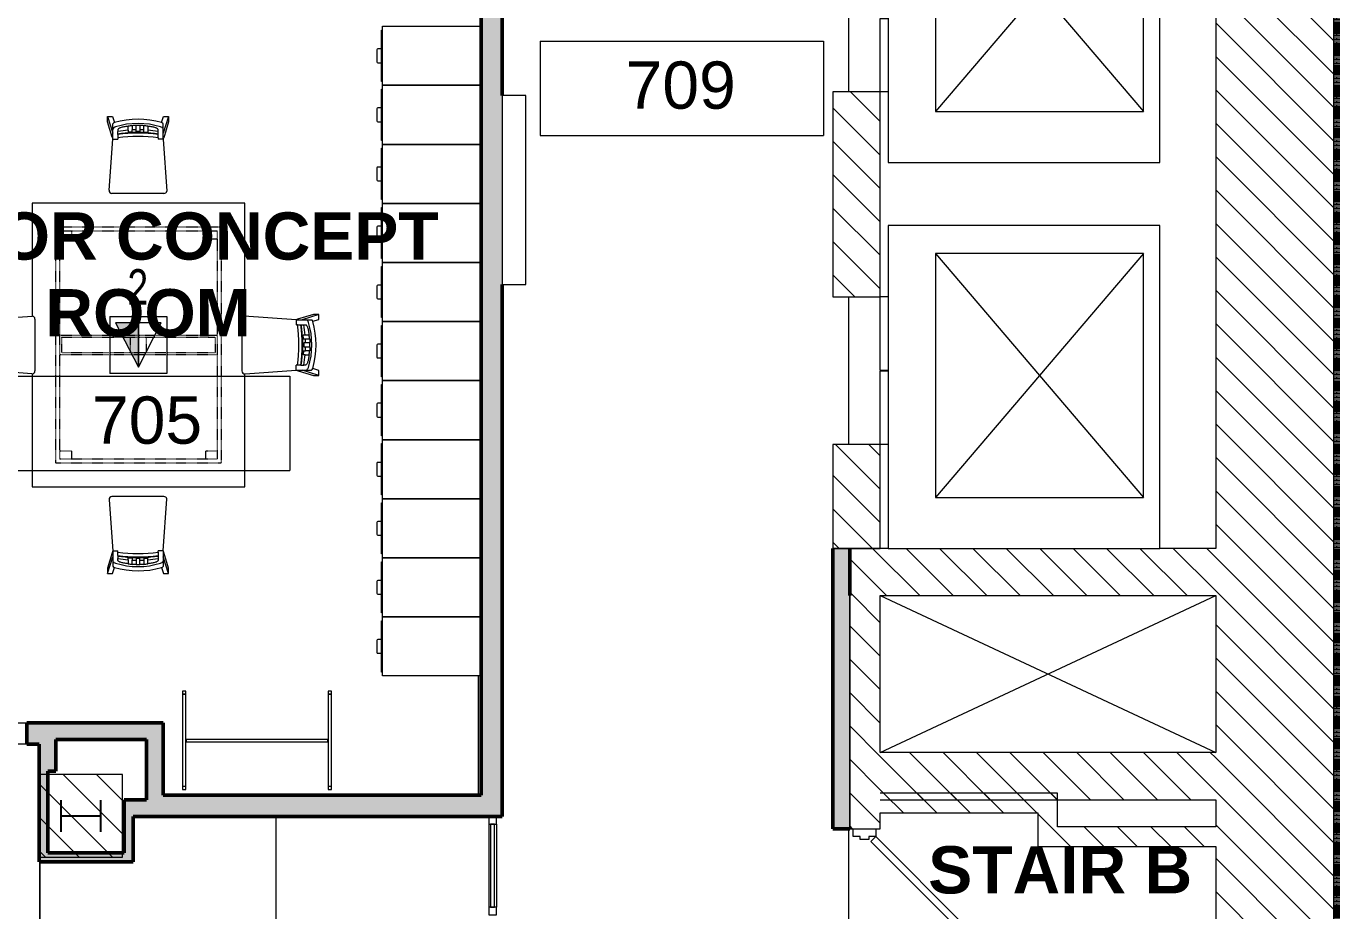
# Model space of a CAD drawing. Header units: inches. Extents: x -897 to 1409, y -1054 to 924.
# Drawn here: x 601.2 to 934.1, y -0.3 to 224.3 of the extents above; entities that cross this region are included whole.
import ezdxf

# ---------------------------------------------------------------- set-up
doc = ezdxf.new("R2010")
doc.units = ezdxf.units.IN
doc.header["$MEASUREMENT"] = 0
for name, pattern in [('Dash', [0.25, 0.125, -0.125]), ('Dash_2_', [0.25, 0.125, -0.125]), ('Double Dash 3_8_', [1, 0.375, -0.125, 0.125, -0.125, 0.125, -0.125]), ('Double Dash 3_8__2_', [1, 0.375, -0.125, 0.125, -0.125, 0.125, -0.125])]:
    doc.linetypes.add(name, pattern=pattern)
for name, color, linetype, lineweight in [('A-ANNO-NOTE', 131, 'Continuous', 9), ('A-AREA-IDEN', 2, 'Continuous', 9), ('A-DETL', 90, 'Continuous', 13), ('A-DETL-GENF', 92, 'Continuous', 13), ('A-DETL-THIN', 151, 'Continuous', 13), ('A-DOOR', 31, 'Continuous', 13), ('A-DOOR-FRAM', 31, 'Continuous', 20), ('A-FLOR', 192, 'Continuous', 13), ('A-FLOR-LEVL', 51, 'Continuous', 9), ('A-GLAZ-CURT', 52, 'Continuous', 9), ('A-GLAZ-CWMG', 51, 'Continuous', 9), ('A-WALL', 113, 'Continuous', 13), ('A-WALL-PATT', 111, 'Continuous', 13), ('C-PROP-LINE', 91, 'Double Dash 3_8_', 20), ('I-FURN', 30, 'Continuous', 9), ('I-FURN-HDLN', 30, 'Dash_2_', 9), ('I-WALL', 2, 'Continuous', 13), ('Q-SPCQ', 91, 'Continuous', 13), ('S-COLS', 52, 'Continuous', 13), ('S-COLS-SYMB', 171, 'Continuous', 20)]:
    doc.layers.add(name, color=color, linetype=linetype, lineweight=lineweight)
doc.styles.add('Arial', font='arial.ttf', dxfattribs={"width": 0.75, "height": 9})
doc.styles.add('Arial_4', font='arial.ttf', dxfattribs={"height": 12})
doc.styles.add('Arial_B', font='arialbd.ttf', dxfattribs={"height": 12})
pattern_1 = [(135, (0, 0), (-4.24264, -4.24264), [])]

# ---------------------------------------------------------------- blocks, each defined once
blk = doc.blocks.new('W-Wide Flange-Column - W10X49-819827-7TH FLOOR TELECOM PLAN')
at = {"layer": 'S-COLS-SYMB', "color": 63, "lineweight": 25}
for p, q in [((-4.01, 5.05), (4.01, 5.05)), ((0, 5.05), (0, -5.05)), ((-4.01, -5.05), (4.01, -5.05))]:
    blk.add_line(p, q, dxfattribs=at)
blk = doc.blocks.new('5649_structural model_2019_rvt-1-7TH FLOOR TELECOM PLAN')
at = {"color": 123, "lineweight": 13, "rotation": 89.9999999999999}
blk.add_blockref('W-Wide Flange-Column - W10X49-819827-7TH FLOOR TELECOM PLAN', (615.18, 23.76), dxfattribs=at)
blk = doc.blocks.new('Room Tag - Room Tag-84095-7TH FLOOR TELECOM PLAN')
at = {"layer": 'A-AREA-IDEN'}
for p, q in [((-0.375, -0.0625), (-0.375, -0.3125)), ((-0.375, -0.0625), (0.375, -0.0625)), ((0.375, -0.0625), (0.375, -0.3125)), ((-0.375, -0.3125), (0.375, -0.3125))]:
    blk.add_line(p, q, dxfattribs=at)
blk = doc.blocks.new('Single-HM Frame - Stair Exst_ 32_-1142600-7TH FLOOR TELECOM PLAN')
at = {"layer": 'A-DOOR', "color": 53, "lineweight": 9}
for p, q in [((-16, 2.87), (6.63, 25.5)), ((7.87, 24.26), (-14.76, 1.64)), ((6.63, 25.5), (7.87, 24.26)), ((-14.76, 1.64), (-16, 2.87))]:
    blk.add_line(p, q, dxfattribs=at)
blk.add_arc((-16, 2.87), 32, 360, 44.99, dxfattribs=at)
at = {"layer": 'A-DOOR-FRAM', "color": 133}
for p, q in [((-18, 2.87), (-16, 2.87)), ((-16, 2.87), (-16, 1.12)), ((-16, 1.12), (-15.25, 1.12)), ((-15.25, 1.12), (-15.25, -1.12)), ((15.25, 1.12), (15.25, -1.12)), ((16, 1.12), (15.25, 1.12)), ((16, 2.87), (16, 1.12)), ((18, 2.87), (16, 2.87)), ((-16, -2.87), (-18, -2.87)), ((-16, -1.12), (-16, -2.87)), ((-15.25, -1.12), (-16, -1.12)), ((15.25, -1.12), (16, -1.12)), ((16, -1.12), (16, -2.87)), ((16, -2.87), (18, -2.87))]:
    blk.add_line(p, q, dxfattribs=at)
blk = doc.blocks.new('Elevator Door-Center - 37_ x 84_-1054138-7TH FLOOR TELECOM PLAN')
at = {"layer": 'Q-SPCQ', "lineweight": 9}
for p, q in [((-22.65, 8), (-22.65, 6)), ((-4.03, 6), (-4.03, 8)), ((-3.78, 6), (-3.78, 8)), ((14.85, 8), (14.85, 6)), ((-4.03, 6), (-22.65, 6)), ((14.85, 6), (-3.78, 6))]:
    blk.add_line(p, q, dxfattribs=at)
blk = doc.blocks.new('Elevator-Traction-Schindler-3300MRL-Side_Door - 2500 LBS-1057707-7TH FLOOR TELECOM PLAN')
at = {"layer": 'A-DETL-GENF', "color": 53, "lineweight": 9}
for p, q in [((-31, -26.4375), (31, 26.4375)), ((-31, 26.4375), (31, -26.4375))]:
    blk.add_line(p, q, dxfattribs=at)
at = {"layer": 'Q-SPCQ', "color": 53, "lineweight": 9}
for p, q in [((-38.07874, 30.524114), (-38.07874, -38.475886)), ((43.92126, 30.524114), (-38.07874, 30.524114)), ((43.92126, -38.475886), (43.92126, 30.524114)), ((31, 26.4375), (-31, 26.4375)), ((-31, 26.4375), (-31, -26.4375)), ((31, -26.4375), (31, 26.4375)), ((-31, -26.4375), (31, -26.4375)), ((-38.07874, -38.475886), (43.92126, -38.475886))]:
    blk.add_line(p, q, dxfattribs=at)
blk = doc.blocks.new('System Panel - Glazed Centered-4211757-7TH FLOOR TELECOM PLAN')
at = {"layer": 'A-GLAZ-CURT', "color": 253, "lineweight": 13}
for p, q in [((10.5, 0.5), (-10.5, 0.5)), ((-10.5, 0.5), (-10.5, -0.5)), ((10.5, -0.5), (10.5, 0.5)), ((-10.5, -0.5), (10.5, -0.5))]:
    blk.add_line(p, q, dxfattribs=at)
blk = doc.blocks.new('Rectangular Mullion - 2_ x 2_ Office Front-4211755-7TH FLOOR TELECOM PLAN')
at = {"layer": 'A-GLAZ-CWMG', "color": 53}
for p, q in [((718.71, 21.63), (718.71, 0.63)), ((720.71, 21.63), (720.71, 0.63))]:
    blk.add_line(p, q, dxfattribs=at)
blk = doc.blocks.new('Rectangular Mullion - 2_ x 2_ Office Front-1467737-7TH FLOOR TELECOM PLAN')
at = {"layer": 'A-GLAZ-CWMG', "color": 133, "lineweight": 20}
for p, q in [((-2, 1), (0, 1)), ((-2, -1), (-2, 1)), ((0, 1), (0, -1)), ((0, -1), (-2, -1))]:
    blk.add_line(p, q, dxfattribs=at)
blk = doc.blocks.new('Rectangular Mullion - 2_ x 2_ Office Front-1467735-7TH FLOOR TELECOM PLAN')
at = {"layer": 'A-GLAZ-CWMG', "color": 133, "lineweight": 20}
for p, q in [((-1, 1), (1, 1)), ((-1, -1), (-1, 1)), ((1, 1), (1, -1)), ((1, -1), (-1, -1))]:
    blk.add_line(p, q, dxfattribs=at)
blk = doc.blocks.new('Basic Wall _ Metal Stud - 5 3_8_ - Acoustic Plywood Face Pattern to deck - ___-4680646-7TH FLOOR TELECOM PLAN')
at = {"layer": 'I-WALL', "color": 253}
blk.add_line((716.02, 59.32), (716.02, 29.01), dxfattribs=at)
blk = doc.blocks.new('RFAM2910_Retail - 2000 Height x 20 Width  Single Frame _ 0 Uniits-3226791-7TH FLOOR TELECOM PLAN')
at = {"layer": 'I-FURN', "color": 53}
for p, q in [((-18.11, 0), (-18.89, 0)), ((-18.89, 0), (-18.89, -0.79)), ((-18.89, -0.79), (-18.11, -0.79)), ((-18.89, -0.79), (-18.89, -24.21)), ((-18.11, -0.79), (-18.11, 0)), ((-18.11, -24.21), (-18.11, -0.79)), ((18.89, 0), (18.11, 0)), ((18.11, 0), (18.11, -0.79)), ((18.11, -0.79), (18.89, -0.79)), ((18.11, -0.79), (18.11, -24.21)), ((18.89, -0.79), (18.89, 0)), ((18.89, -24.21), (18.89, -0.79)), ((-17.91, -12), (17.91, -12)), ((-17.91, -12.79), (-17.91, -12)), ((17.91, -12.79), (-17.91, -12.79)), ((17.91, -12), (17.91, -12.79)), ((-18.11, -24.21), (-18.89, -24.21)), ((-18.89, -24.21), (-18.89, -25)), ((-18.89, -24.21), (-18.11, -24.21)), ((-18.89, -25), (-18.11, -25)), ((-18.11, -25), (-18.11, -24.21)), ((18.89, -24.21), (18.11, -24.21)), ((18.11, -24.21), (18.11, -25)), ((18.11, -24.21), (18.89, -24.21)), ((18.11, -25), (18.89, -25)), ((18.89, -25), (18.89, -24.21))]:
    blk.add_line(p, q, dxfattribs=at)
blk = doc.blocks.new('Cabinet-File 4 Drawer - 15_ x 25_-3401199-7TH FLOOR TELECOM PLAN')
at = {"layer": 'I-FURN', "color": 53}
for p, q in [((-12.54, 18.1), (2.46, 18.1)), ((-12.54, -6.9), (-12.54, 18.1)), ((-11.54, 18.35), (1.46, 18.35)), ((-11.54, 18.1), (-11.54, 18.35)), ((-6.79, 19.35), (-6.79, 18.35)), ((-3.54, 19.6), (-6.54, 19.6)), ((-3.29, 18.35), (-3.29, 19.35)), ((1.46, 18.35), (1.46, 18.1)), ((2.46, 18.1), (2.46, -6.9))]:
    blk.add_line(p, q, dxfattribs=at)
for centre, start, end in [((-6.54, 19.35), 90, 180), ((-3.54, 19.35), 0, 90)]:
    blk.add_arc(centre, 0.25, start, end, dxfattribs=at)
blk = doc.blocks.new('Light Box - Light Box-4680645-7TH FLOOR TELECOM PLAN')
at = {"layer": 'Q-SPCQ', "color": 53, "lineweight": 9}
for p, q in [((24, 8.6875), (-24, 8.6875)), ((-24, 8.6875), (-24, 2.6875)), ((24, 2.6875), (24, 8.6875)), ((-24, 2.6875), (24, 2.6875))]:
    blk.add_line(p, q, dxfattribs=at)
blk = doc.blocks.new('emeco_navy_chair_1006-24_by-us-navy_1456 - 1006-24-4171226-7TH FLOOR TELECOM PLAN')
at = {"layer": 'I-FURN', "color": 53}
for p, q in [((-6.49, 0), (-7.75, 0)), ((-7.75, 0), (-7.75, -1.32)), ((-7.75, 0), (-6.38, -4.21)), ((-5.99, -1.5), (-6.49, 0)), ((6.49, 0), (5.97, -1.52)), ((7.75, 0), (6.39, -4.18)), ((7.75, 0), (6.49, 0)), ((7.75, -1.32), (7.75, 0)), ((-7.75, -1.32), (-6.57, -5.34)), ((-6.38, -5.74), (-6.38, -1.78)), ((-2.49, -2.43), (-2.49, -3.45)), ((-1.51, -3.38), (-1.51, -2.29)), ((-0.5, -2.26), (-0.5, -3.34)), ((0.5, -3.34), (0.5, -2.26)), ((1.51, -2.29), (1.51, -3.38)), ((2.49, -3.45), (2.49, -2.43)), ((6.39, -5.74), (6.39, -1.8)), ((6.6, -5.24), (7.75, -1.32)), ((-6.38, -5.74), (-7.34, -18.91)), ((-6.38, -5.74), (-5.11, -5.74)), ((-5.11, -3.8), (-5.11, -3.34)), ((-5.11, -4.55), (-5.11, -3.8)), ((-5.11, -5.38), (-5.11, -4.55)), ((-5.11, -5.38), (-5.11, -5.74)), ((-2.49, -3.45), (-2.49, -3.9)), ((-1.51, -3.86), (-2.49, -3.9)), ((-1.51, -3.86), (-1.51, -3.38)), ((-0.5, -3.34), (-0.5, -3.8)), ((-0.5, -3.8), (0.5, -3.8)), ((0.5, -3.8), (0.5, -3.34)), ((1.51, -3.86), (1.51, -3.38)), ((1.51, -3.86), (2.49, -3.9)), ((2.49, -3.45), (2.49, -3.9)), ((5.11, -3.34), (5.11, -3.8)), ((5.11, -4.55), (5.11, -3.8)), ((5.11, -4.55), (5.11, -5.38)), ((5.11, -5.38), (5.11, -5.74)), ((6.39, -5.74), (5.11, -5.74)), ((7.35, -18.67), (6.39, -5.74)), ((-6.58, -19.5), (6.62, -19.5))]:
    blk.add_line(p, q, dxfattribs=at)
for centre, radius, start, end in [((-5.69, -2.34), 0.89, 109.3747, 140.8814), ((-5.39, -3.67), 1.13, 107.0759, 150.9241), ((-0.03, -21.53), 20.89, 73.3073, 106.5719), ((0, -21.23), 19.5, 72.9241, 107.0759), ((-0.59, -12.09), 9.84, 95.3297, 101.1037), ((0, -6.4), 4.17, 83.1152, 96.8848), ((0.59, -12.09), 9.84, 78.8963, 84.6703), ((5.39, -3.67), 1.13, 28.0056, 72.9241), ((5.81, -2.22), 0.723, 36.1009, 76.8699), ((-5.22, -4.96), 1.4, 196, 214.0706), ((0, -31.58), 28.24, 95.0597, 100.4324), ((1.62, -54.35), 50.39, 93.494, 97.6853), ((0, -42.02), 37.82, 82.2293, 97.7707), ((0, -40.15), 35.14, 81.6306, 98.3694), ((0, -31.58), 28.24, 91.0152, 93.0634), ((0, -27.74), 23.73, 86.506, 93.494), ((0, -31.58), 28.24, 86.9366, 88.9864), ((-1.62, -54.35), 50.39, 82.3147, 86.506), ((0, -31.58), 28.24, 79.5676, 84.9403), ((4.62, -4.71), 2.05, 329.6691, 345), ((-6.58, -18.73), 0.773, 193.3565, 270), ((6.58, -18.73), 0.773, 272.4814, 4.2549)]:
    blk.add_arc(centre, radius, start, end, dxfattribs=at)
for points in [[(-5.11, -3.34), (-5.11, -3.29), (-5.08, -3.2), (-4.95, -3.07), (-4.73, -2.94), (-4.43, -2.82), (-4.05, -2.71), (-3.6, -2.6), (-3.08, -2.51), (-2.69, -2.46), (-2.49, -2.43)], [(-1.51, -2.29), (-1.34, -2.28), (-1.01, -2.27), (-0.67, -2.26), (-0.5, -2.26)], [(0.5, -2.26), (0.67, -2.26), (1.01, -2.27), (1.34, -2.28), (1.51, -2.29)], [(2.49, -2.43), (2.69, -2.46), (3.08, -2.51), (3.6, -2.6), (4.05, -2.71), (4.43, -2.82), (4.73, -2.94), (4.95, -3.07), (5.08, -3.2), (5.11, -3.29), (5.11, -3.34)]]:
    blk.add_open_spline(points, degree=3, dxfattribs=at)
blk = doc.blocks.new('emeco_navy_chair_1006-24_by-us-navy_1456 - 1006-24-4171242-7TH FLOOR TELECOM PLAN')
at = {"layer": 'I-FURN', "color": 53}
for p, q in [((-6.38, 5.74), (-7.34, 18.91)), ((-6.58, 19.5), (6.62, 19.5)), ((7.35, 18.67), (6.39, 5.74)), ((-7.75, 1.32), (-6.57, 5.34)), ((-7.75, 0), (-6.38, 4.21)), ((-6.38, 5.74), (-5.11, 5.74)), ((-6.38, 5.74), (-6.38, 1.78)), ((-5.11, 5.38), (-5.11, 5.74)), ((-5.11, 5.38), (-5.11, 4.55)), ((-5.11, 4.55), (-5.11, 3.8)), ((-5.11, 3.8), (-5.11, 3.34)), ((-1.51, 3.86), (-2.49, 3.9)), ((-2.49, 3.45), (-2.49, 3.9)), ((-2.49, 2.43), (-2.49, 3.45)), ((-1.51, 3.86), (-1.51, 3.38)), ((-1.51, 3.38), (-1.51, 2.29)), ((-0.5, 3.8), (0.5, 3.8)), ((-0.5, 3.34), (-0.5, 3.8)), ((-0.5, 2.26), (-0.5, 3.34)), ((0.5, 3.8), (0.5, 3.34)), ((0.5, 3.34), (0.5, 2.26)), ((1.51, 3.86), (2.49, 3.9)), ((1.51, 3.86), (1.51, 3.38)), ((1.51, 2.29), (1.51, 3.38)), ((2.49, 3.45), (2.49, 3.9)), ((2.49, 3.45), (2.49, 2.43)), ((6.39, 5.74), (5.11, 5.74)), ((5.11, 5.38), (5.11, 5.74)), ((5.11, 4.55), (5.11, 5.38)), ((5.11, 4.55), (5.11, 3.8)), ((5.11, 3.34), (5.11, 3.8)), ((6.39, 5.74), (6.39, 1.8)), ((7.75, 0), (6.39, 4.18)), ((6.6, 5.24), (7.75, 1.32)), ((-7.75, 0), (-7.75, 1.32)), ((-5.99, 1.5), (-6.49, 0)), ((6.49, 0), (5.97, 1.52)), ((7.75, 1.32), (7.75, 0)), ((-6.49, 0), (-7.75, 0)), ((7.75, 0), (6.49, 0))]:
    blk.add_line(p, q, dxfattribs=at)
for centre, radius, start, end in [((-6.58, 18.73), 0.773, 90, 166.6435), ((6.58, 18.73), 0.773, 355.7451, 87.5186), ((-5.22, 4.96), 1.4, 145.9294, 164), ((0, 40.15), 35.14, 261.6306, 278.3694), ((0, 42.02), 37.82, 262.2293, 277.7707), ((1.62, 54.35), 50.39, 262.3147, 266.506), ((0, 31.58), 28.24, 259.5676, 264.9403), ((0, 31.58), 28.24, 266.9366, 268.9848), ((0, 27.74), 23.73, 266.506, 273.494), ((0, 31.58), 28.24, 271.0136, 273.0634), ((-1.62, 54.35), 50.39, 273.494, 277.6853), ((0, 31.58), 28.24, 275.0597, 280.4324), ((4.62, 4.71), 2.05, 15, 30.3309), ((-5.39, 3.67), 1.13, 209.0759, 252.9241), ((-5.69, 2.34), 0.89, 219.1186, 250.6253), ((-0.03, 21.53), 20.89, 253.4281, 286.6927), ((0, 21.23), 19.5, 252.9241, 287.0759), ((-0.59, 12.09), 9.84, 258.8963, 264.6703), ((0, 6.4), 4.17, 263.1152, 276.8848), ((0.59, 12.09), 9.84, 275.3297, 281.1037), ((5.39, 3.67), 1.13, 287.0759, 331.9944), ((5.81, 2.22), 0.723, 283.1301, 323.8991)]:
    blk.add_arc(centre, radius, start, end, dxfattribs=at)
for points in [[(-5.11, 3.34), (-5.11, 3.29), (-5.08, 3.2), (-4.95, 3.07), (-4.73, 2.94), (-4.43, 2.82), (-4.05, 2.71), (-3.6, 2.6), (-3.08, 2.51), (-2.69, 2.46), (-2.49, 2.43)], [(2.49, 2.43), (2.69, 2.46), (3.08, 2.51), (3.6, 2.6), (4.05, 2.71), (4.43, 2.82), (4.73, 2.94), (4.95, 3.07), (5.08, 3.2), (5.11, 3.29), (5.11, 3.34)], [(-1.51, 2.29), (-1.34, 2.28), (-1.01, 2.27), (-0.67, 2.26), (-0.5, 2.26)], [(0.5, 2.26), (0.67, 2.26), (1.01, 2.27), (1.34, 2.28), (1.51, 2.29)]]:
    blk.add_open_spline(points, degree=3, dxfattribs=at)
blk = doc.blocks.new('Color Concept Rm Table - Color Concept Rm Table-4186758-7TH FLOOR TELECOM PLAN')
at = {"layer": 'I-FURN', "color": 53}
for p, q in [((-7.35, 27), (-36, 27)), ((-36, 27), (-36, -27)), ((36, 27), (7.33, 27)), ((36, -27), (36, 27)), ((-36, -27), (-7.35, -27)), ((7.33, -27), (36, -27))]:
    blk.add_line(p, q, dxfattribs=at)
at = {"layer": 'I-FURN-HDLN', "color": 53, "linetype": 'Dash'}
for p, q in [((-30, -21), (-30, 21)), ((-30, 21), (30, 21)), ((-29, -20), (-29, 20)), ((-29, 20), (29, 20)), ((-27, 17), (-27, 20)), ((-2.5, -20), (-2.5, 20)), ((2.5, 20), (2.5, -20)), ((27, 20), (27, 17)), ((29, 20), (29, -20)), ((30, 21), (30, -21)), ((-29, 17), (-27, 17)), ((-2, 19.5), (2, 19.5)), ((-2, -19.5), (-2, 19.5)), ((2, 19.5), (2, -19.5)), ((27, 17), (29, 17)), ((-2, 2), (2, 2)), ((2, -2), (-2, -2)), ((-29, -17), (-27, -17)), ((-27, -17), (-27, -20)), ((-2, -19.5), (2, -19.5)), ((27, -17), (27, -20)), ((27, -17), (29, -17)), ((30, -21), (-30, -21)), ((29, -20), (-29, -20))]:
    blk.add_line(p, q, dxfattribs=at)
blk = doc.blocks.new('Family - ___-850868-7TH FLOOR TELECOM PLAN')
at = {"layer": 'C-PROP-LINE', "color": 133, "linetype": 'Double Dash 3_8__2_'}
blk.add_line((934.11, -344.99), (934.11, 840.01), dxfattribs=at)

msp = doc.modelspace()

# ---------------------------------------------------------------- hatches: boundary and pattern name
at = {"layer": 'A-ANNO-NOTE'}
msp.add_hatch(color=256, dxfattribs=at).paths.add_polyline_path([(629.75, 137.73), (629.75, 148.98), (623.94, 148.98), (626.06, 144.89)], flags=0)
at = {"layer": 'A-WALL-PATT', "lineweight": 9}
h = msp.add_hatch(dxfattribs=at)
h.set_pattern_fill('FP_1', color=53, style=0, pattern_type=2)
h.set_pattern_definition(pattern_1)
h.paths.add_polyline_path([(933.4, -243.24), (933.4, 797.38), (903.4, 797.38), (903.4, -109.51), (904.4, -109.51), (904.4, -146.87), (903.4, -146.87), (903.4, -243.24)], flags=0)
at = {"layer": 'A-WALL-PATT', "lineweight": 5}
msp.add_hatch(color=9, dxfattribs=at).paths.add_polyline_path([(716.77, 23.63), (722.15, 23.63), (722.15, 500.57), (716.77, 500.57), (716.77, 29.01)], flags=0)
at = {"layer": 'A-WALL-PATT', "lineweight": 9}
h = msp.add_hatch(dxfattribs=at)
h.set_pattern_fill('FP_1', color=53, style=0, pattern_type=2)
h.set_pattern_definition(pattern_1)
h.paths.add_polyline_path([(806.15, 91.71), (818.15, 91.71), (818.15, 118.13), (806.15, 118.13)], flags=0)
h.paths.add_polyline_path([(806.15, 155.63), (818.15, 155.63), (818.15, 207.63), (806.15, 207.63)], flags=0)
h.paths.add_polyline_path([(818.15, 245.13), (818.15, 307.13), (806.15, 307.13), (806.15, 245.13)], flags=0)
h.paths.add_polyline_path([(806.15, 344.63), (818.15, 344.63), (818.15, 398.63), (806.15, 398.63)], flags=0)
h.paths.add_polyline_path([(806.15, 441.13), (818.15, 441.13), (818.15, 468.96), (806.15, 468.96)], flags=0)
at = {"layer": 'A-WALL-PATT'}
h = msp.add_hatch(color=253, dxfattribs=at)
h.paths.add_polyline_path([(806.15, -20.37), (810.4, -20.37), (810.4, -15.49), (806.15, -15.49)], flags=0)
h.paths.add_polyline_path([(810.4, 20.51), (810.4, 91.71), (806.15, 91.71), (806.15, 20.51)], flags=0)
at = {"layer": 'A-WALL-PATT', "lineweight": 9}
h = msp.add_hatch(dxfattribs=at)
h.set_pattern_fill('FP_1', color=53, style=0, pattern_type=2)
h.set_pattern_definition(pattern_1)
h.paths.add_polyline_path([(903.4, 79.71), (903.4, 91.71), (810.4, 91.71), (810.4, 79.71), (890.29, 79.71)], flags=0)
h = msp.add_hatch(dxfattribs=at)
h.set_pattern_fill('FP_1', color=53, style=0, pattern_type=2)
h.set_pattern_definition(pattern_1)
h.paths.add_polyline_path([(810.98, -143.99), (818.15, -143.99), (818.15, -15.49), (810.4, -15.49), (810.4, -20.37), (810.15, -20.37), (810.15, -143.99)], flags=0)
h.paths.add_polyline_path([(818.15, 20.51), (818.15, 79.71), (810.4, 79.71), (810.4, 20.51), (810.98, 20.51)], flags=0)
at = {"layer": 'A-WALL-PATT'}
h = msp.add_hatch(color=253, dxfattribs=at)
h.paths.add_polyline_path([(325.42, 42.01), (325.42, 47.38), (322.42, 47.38), (322.42, 42.01)], flags=0)
h.paths.add_polyline_path([(608.77, 42.01), (608.77, 47.38), (601.43, 47.38), (601.43, 42.01), (604.52, 42.01)], flags=0)
h.paths.add_polyline_path([(361.42, 42.01), (565.43, 42.01), (565.43, 43.73), (528.43, 43.73), (528.43, 45.66), (565.43, 45.66), (565.43, 47.38), (361.42, 47.38), (361.42, 45.66), (398.42, 45.66), (398.42, 43.73), (361.42, 43.73)], flags=0)
for points in [[(631.78, 43.13), (636.03, 43.13), (636.03, 47.38), (608.77, 47.38), (608.77, 43.13)], [(606.77, 35.13), (608.77, 35.13), (608.77, 42.01), (604.52, 42.01), (604.52, 35.13)], [(636.03, 29.01), (636.03, 43.13), (631.78, 43.13), (631.78, 29.01)], [(606.77, 14.38), (606.77, 35.13), (604.52, 35.13), (604.52, 14.38)], [(631.78, 23.63), (631.78, 27.88), (626.15, 27.88), (626.15, 23.63), (628.4, 23.63)], [(716.77, 23.63), (716.77, 29.01), (631.78, 29.01), (631.78, 23.63), (652.37, 23.63)], [(628.4, 12.13), (628.4, 23.63), (626.15, 23.63), (626.15, 12.13)], [(626.15, 12.13), (626.15, 14.38), (604.52, 14.38), (604.52, 12.13)]]:
    msp.add_hatch(color=253, dxfattribs=at).paths.add_polyline_path(points, flags=0)
at = {"layer": 'A-WALL-PATT', "lineweight": 9}
h = msp.add_hatch(dxfattribs=at)
h.set_pattern_fill('FP_1', color=53, style=0, pattern_type=2)
h.set_pattern_definition(pattern_1)
h.paths.add_polyline_path([(890.29, 27.88), (903.4, 27.88), (903.4, 39.88), (818.15, 39.88), (818.15, 27.88)], flags=0)
h = msp.add_hatch(dxfattribs=at)
h.set_pattern_fill('FP_1', color=53, style=0, pattern_type=2)
h.set_pattern_definition(pattern_1)
h.paths.add_polyline_path([(858.15, 24.51), (858.15, 29.51), (818.15, 29.51), (818.15, 24.51)], flags=0)
h = msp.add_hatch(dxfattribs=at)
h.set_pattern_fill('FP_1', color=53, style=0, pattern_type=2)
h.set_pattern_definition(pattern_1)
h.paths.add_polyline_path([(858.15, 16.01), (863.15, 16.01), (863.15, 29.51), (858.15, 29.51), (858.15, 24.51)], flags=0)
h = msp.add_hatch(dxfattribs=at)
h.set_pattern_fill('FP_1', color=53, style=0, pattern_type=2)
h.set_pattern_definition(pattern_1)
h.paths.add_polyline_path([(903.4, 16.01), (903.4, 21.01), (863.15, 21.01), (863.15, 16.01), (890.29, 16.01)], flags=0)
at = {"layer": 'S-COLS', "lineweight": 9}
h = msp.add_hatch(dxfattribs=at)
h.set_pattern_fill('FP_1', color=53, style=0, pattern_type=2)
h.set_pattern_definition(pattern_1)
h.paths.add_polyline_path([(625.68, 13.26), (625.68, 34.26), (604.68, 34.26), (604.68, 13.26)], flags=0)

# ---------------------------------------------------------------- linework, layer by layer
at = {"layer": 'A-ANNO-NOTE'}
for p, q in [((622.5, 150.61), (622.5, 136.13)), ((622.5, 150.61), (637, 150.61)), ((637, 150.61), (637, 136.13)), ((629.75, 148.98), (623.94, 148.98)), ((623.94, 148.98), (629.75, 137.73)), ((629.75, 137.73), (629.75, 148.98)), ((629.75, 148.98), (629.75, 137.73)), ((637, 136.13), (622.5, 136.13))]:
    msp.add_line(p, q, dxfattribs=at)
at = {"layer": 'A-ANNO-NOTE', "lineweight": 20}
for p, q in [((623.94, 148.98), (629.75, 137.73)), ((635.56, 148.98), (623.94, 148.98)), ((629.75, 137.73), (635.56, 148.98))]:
    msp.add_line(p, q, dxfattribs=at)
at = {"layer": 'A-DETL', "linetype": 'Double Dash 3_8_', "lineweight": 140}
msp.add_line((934.11, -243.24), (934.11, 843.38), dxfattribs=at)
at = {"layer": 'A-DETL-THIN', "color": 53, "lineweight": 9}
for p, q in [((818.15, 39.88), (903.4, 79.71)), ((818.15, 79.71), (903.4, 39.88))]:
    msp.add_line(p, q, dxfattribs=at)
at = {"layer": 'A-FLOR', "color": 53, "lineweight": 9}
for p, q in [((810.15, 207.63), (810.15, 245.13)), ((810.15, 118.13), (810.15, 155.63)), ((810.15, -15.49), (810.15, 20.51))]:
    msp.add_line(p, q, dxfattribs=at)
at = {"layer": 'A-FLOR', "color": 253}
for p, q in [((625.68, 24.26), (626.15, 24.26)), ((604.68, -48.37), (604.68, 12.13))]:
    msp.add_line(p, q, dxfattribs=at)
at = {"layer": 'A-FLOR-LEVL', "color": 53}
for p, q in [((626.15, 23.63), (625.68, 23.63)), ((664.68, 23.63), (664.68, -48.37)), ((604.68, 12.13), (604.68, -48.37))]:
    msp.add_line(p, q, dxfattribs=at)
at = {"layer": 'A-WALL', "color": 133, "lineweight": 20}
for p, q in [((933.4, -243.24), (933.4, 797.38)), ((903.4, 275.88), (903.4, 91.71)), ((806.15, 207.63), (806.15, 155.63)), ((818.15, 207.63), (806.15, 207.63)), ((818.15, 155.63), (818.15, 207.63)), ((806.15, 155.63), (818.15, 155.63)), ((806.15, 118.13), (806.15, 91.71)), ((818.15, 118.13), (806.15, 118.13)), ((818.15, 91.71), (818.15, 118.13)), ((810.4, 91.71), (818.15, 91.71)), ((820.15, 91.71), (810.4, 91.71)), ((810.4, 91.71), (810.4, 79.71)), ((903.4, 91.71), (889.15, 91.71)), ((818.15, 39.88), (818.15, 79.71)), ((818.15, 79.71), (903.4, 79.71)), ((903.4, 79.71), (903.4, 39.88)), ((903.4, 39.88), (818.15, 39.88)), ((818.15, 27.88), (903.4, 27.88)), ((903.4, 27.88), (903.4, 21.01)), ((818.15, 20.51), (818.15, 24.51)), ((810.4, 20.51), (818.15, 20.51)), ((903.4, 16.01), (903.4, -109.51))]:
    msp.add_line(p, q, dxfattribs=at)
at = {"layer": 'A-WALL', "color": 53, "lineweight": 9}
for p, q in [((806.15, 91.71), (810.4, 91.71)), ((810.4, 79.71), (810.4, 20.51))]:
    msp.add_line(p, q, dxfattribs=at)
at = {"layer": 'I-WALL', "color": 213, "lineweight": 50}
for p, q in [((722.15, 206.72), (722.15, 338.72)), ((716.77, 239.32), (716.77, 29.01)), ((722.15, 23.63), (722.15, 158.72)), ((806.15, 91.71), (806.15, 20.51)), ((810.4, 79.71), (810.4, 91.71)), ((608.77, 47.38), (601.43, 47.38)), ((601.43, 47.38), (601.43, 42.01)), ((636.03, 47.38), (608.77, 47.38)), ((636.03, 43.13), (636.03, 47.38)), ((601.43, 42.01), (604.52, 42.01)), ((604.52, 42.01), (604.52, 35.13)), ((608.77, 42.01), (608.77, 43.13)), ((608.77, 43.13), (631.78, 43.13)), ((608.77, 35.13), (608.77, 42.01)), ((631.78, 43.13), (631.78, 29.01)), ((636.03, 29.01), (636.03, 43.13)), ((604.52, 35.13), (604.52, 14.38)), ((606.77, 35.13), (608.77, 35.13)), ((606.77, 14.38), (606.77, 35.13)), ((631.78, 27.88), (626.15, 27.88)), ((626.15, 27.88), (626.15, 23.63)), ((631.78, 29.01), (631.78, 27.88)), ((716.77, 29.01), (636.03, 29.01)), ((626.15, 23.63), (626.15, 14.38)), ((628.4, 23.63), (631.78, 23.63)), ((628.4, 12.13), (628.4, 23.63)), ((631.78, 23.63), (716.77, 23.63)), ((716.77, 23.63), (722.15, 23.63)), ((806.15, 20.51), (810.4, 20.51)), ((604.52, 14.38), (604.52, 12.13)), ((626.15, 14.38), (606.77, 14.38)), ((604.52, 12.13), (626.15, 12.13)), ((626.15, 12.13), (628.4, 12.13))]:
    msp.add_line(p, q, dxfattribs=at)
at = {"layer": 'I-WALL', "color": 253}
for p, q in [((810.4, 91.71), (806.15, 91.71)), ((810.4, 20.51), (810.4, 79.71)), ((565.43, 47.38), (601.43, 47.38)), ((601.43, 42.01), (565.43, 42.01))]:
    msp.add_line(p, q, dxfattribs=at)
at = {"layer": 'I-WALL', "color": 133, "lineweight": 20}
for p, q in [((858.15, 29.51), (818.15, 29.51)), ((863.15, 29.51), (858.15, 29.51)), ((863.15, 21.01), (863.15, 29.51)), ((818.15, 24.51), (858.15, 24.51)), ((858.15, 24.51), (858.15, 16.01)), ((903.4, 21.01), (863.15, 21.01)), ((858.15, 16.01), (863.15, 16.01)), ((863.15, 16.01), (903.4, 16.01))]:
    msp.add_line(p, q, dxfattribs=at)
at = {"layer": 'S-COLS', "color": 133, "lineweight": 20}
for p, q in [((625.68, 34.26), (604.68, 34.26)), ((604.68, 34.26), (604.68, 13.26)), ((625.68, 13.26), (625.68, 34.26)), ((604.68, 13.26), (625.68, 13.26))]:
    msp.add_line(p, q, dxfattribs=at)

# ---------------------------------------------------------------- block references
at = {"color": 133, "linetype": 'Double Dash 3_8__2_', "lineweight": 20}
msp.add_blockref('Family - ___-850868-7TH FLOOR TELECOM PLAN', (0, 0), dxfattribs=at)
at = {"lineweight": 5}
msp.add_blockref('5649_structural model_2019_rvt-1-7TH FLOOR TELECOM PLAN', (0, 0), dxfattribs=at)
at = {"color": 53, "lineweight": 9}
for name, p, rotation in [('Elevator-Traction-Schindler-3300MRL-Side_Door - 2500 LBS-1057707-7TH FLOOR TELECOM PLAN', (858.62, 233.63), 270.0000000000004), ('Elevator Door-Center - 37_ x 84_-1054138-7TH FLOOR TELECOM PLAN', (812.15, 222.48), 269.9999999999999), ('Cabinet-File 4 Drawer - 15_ x 25_-3401199-7TH FLOOR TELECOM PLAN', (709.87, 221.85), 89.99999999999967), ('Cabinet-File 4 Drawer - 15_ x 25_-3401199-7TH FLOOR TELECOM PLAN', (709.87, 206.85), 89.99999999999967), ('Light Box - Light Box-4680645-7TH FLOOR TELECOM PLAN', (719.46, 182.72), 270), ('emeco_navy_chair_1006-24_by-us-navy_1456 - 1006-24-4171242-7TH FLOOR TELECOM PLAN', (629.64, 201.35), 180), ('Cabinet-File 4 Drawer - 15_ x 25_-3401199-7TH FLOOR TELECOM PLAN', (709.87, 191.85), 89.99999999999967), ('Color Concept Rm Table - Color Concept Rm Table-4186758-7TH FLOOR TELECOM PLAN', (629.75, 143.36), 270.0000000000001), ('Cabinet-File 4 Drawer - 15_ x 25_-3401199-7TH FLOOR TELECOM PLAN', (709.87, 176.85), 89.99999999999967), ('Elevator-Traction-Schindler-3300MRL-Side_Door - 2500 LBS-1057707-7TH FLOOR TELECOM PLAN', (858.62, 135.63), 270.0000000000004), ('Cabinet-File 4 Drawer - 15_ x 25_-3401199-7TH FLOOR TELECOM PLAN', (709.87, 161.85), 89.99999999999967), ('Elevator Door-Center - 37_ x 84_-1054138-7TH FLOOR TELECOM PLAN', (812.15, 132.98), 269.9999999999999), ('emeco_navy_chair_1006-24_by-us-navy_1456 - 1006-24-4171242-7TH FLOOR TELECOM PLAN', (583.97, 143.38), 269.9999999999999), ('emeco_navy_chair_1006-24_by-us-navy_1456 - 1006-24-4171226-7TH FLOOR TELECOM PLAN', (675.53, 143.38), 270), ('Cabinet-File 4 Drawer - 15_ x 25_-3401199-7TH FLOOR TELECOM PLAN', (709.87, 146.85), 89.99999999999967), ('Cabinet-File 4 Drawer - 15_ x 25_-3401199-7TH FLOOR TELECOM PLAN', (709.87, 131.85), 89.99999999999967), ('Cabinet-File 4 Drawer - 15_ x 25_-3401199-7TH FLOOR TELECOM PLAN', (709.87, 116.85), 89.99999999999967), ('emeco_navy_chair_1006-24_by-us-navy_1456 - 1006-24-4171226-7TH FLOOR TELECOM PLAN', (629.64, 85.36), 180), ('Cabinet-File 4 Drawer - 15_ x 25_-3401199-7TH FLOOR TELECOM PLAN', (709.87, 101.85), 89.99999999999967), ('Cabinet-File 4 Drawer - 15_ x 25_-3401199-7TH FLOOR TELECOM PLAN', (709.87, 86.85), 89.99999999999967), ('Cabinet-File 4 Drawer - 15_ x 25_-3401199-7TH FLOOR TELECOM PLAN', (709.87, 71.85), 89.99999999999967), ('RFAM2910_Retail - 2000 Height x 20 Width  Single Frame _ 0 Uniits-3226791-7TH FLOOR TELECOM PLAN', (659.86, 30.47), 180), ('System Panel - Glazed Centered-4211757-7TH FLOOR TELECOM PLAN', (719.71, 11.13), 89.9999999999999), ('Single-HM Frame - Stair Exst_ 32_-1142600-7TH FLOOR TELECOM PLAN', (814.15, 2.51), 269.9999999999999)]:
    msp.add_blockref(name, p, dxfattribs=dict(at, rotation=rotation))
for name in ['Basic Wall _ Metal Stud - 5 3_8_ - Acoustic Plywood Face Pattern to deck - ___-4680646-7TH FLOOR TELECOM PLAN', 'Rectangular Mullion - 2_ x 2_ Office Front-4211755-7TH FLOOR TELECOM PLAN']:
    msp.add_blockref(name, (0, 0), dxfattribs=at)
at = {"color": 53, "lineweight": 9, "extrusion": (0, 0, -1), "rotation": 90.00000000000011}
for name, p in [('Rectangular Mullion - 2_ x 2_ Office Front-1467737-7TH FLOOR TELECOM PLAN', (-719.71, 23.63)), ('Rectangular Mullion - 2_ x 2_ Office Front-1467735-7TH FLOOR TELECOM PLAN', (-719.71, -0.37))]:
    msp.add_blockref(name, p, dxfattribs=at)
at = {"layer": 'A-AREA-IDEN', "xscale": 95.99999999999994, "yscale": 95.99999999999994, "zscale": 95.99999999999994}
for p in [(767.78, 226.54), (632.24, 141.46)]:
    msp.add_blockref('Room Tag - Room Tag-84095-7TH FLOOR TELECOM PLAN', p, dxfattribs=at)

# ---------------------------------------------------------------- texts
at = {"layer": 'A-ANNO-NOTE', "insert": (626.97, 162.62), "char_height": 9, "width": 6.363, "attachment_point": 1, "style": 'Arial'}
msp.add_mtext('2', dxfattribs=at)
at = {"layer": 'A-AREA-IDEN', "char_height": 12, "attachment_point": 1}
for s, insert, width, style in [('709', (753.5, 215.36), 33.633, 'Arial_4'), ('COLOR CONCEPT', (558.87, 177.04), 177.558, 'Arial_B'), ('ROOM', (606.12, 157.54), 63.327, 'Arial_B'), ('705', (617.96, 130.29), 33.633, 'Arial_4'), ('STAIR B', (830.34, 16.07), 79.992, 'Arial_B')]:
    msp.add_mtext(s, dxfattribs=dict(at, insert=insert, width=width, style=style))

doc.saveas('drawing.dxf')
